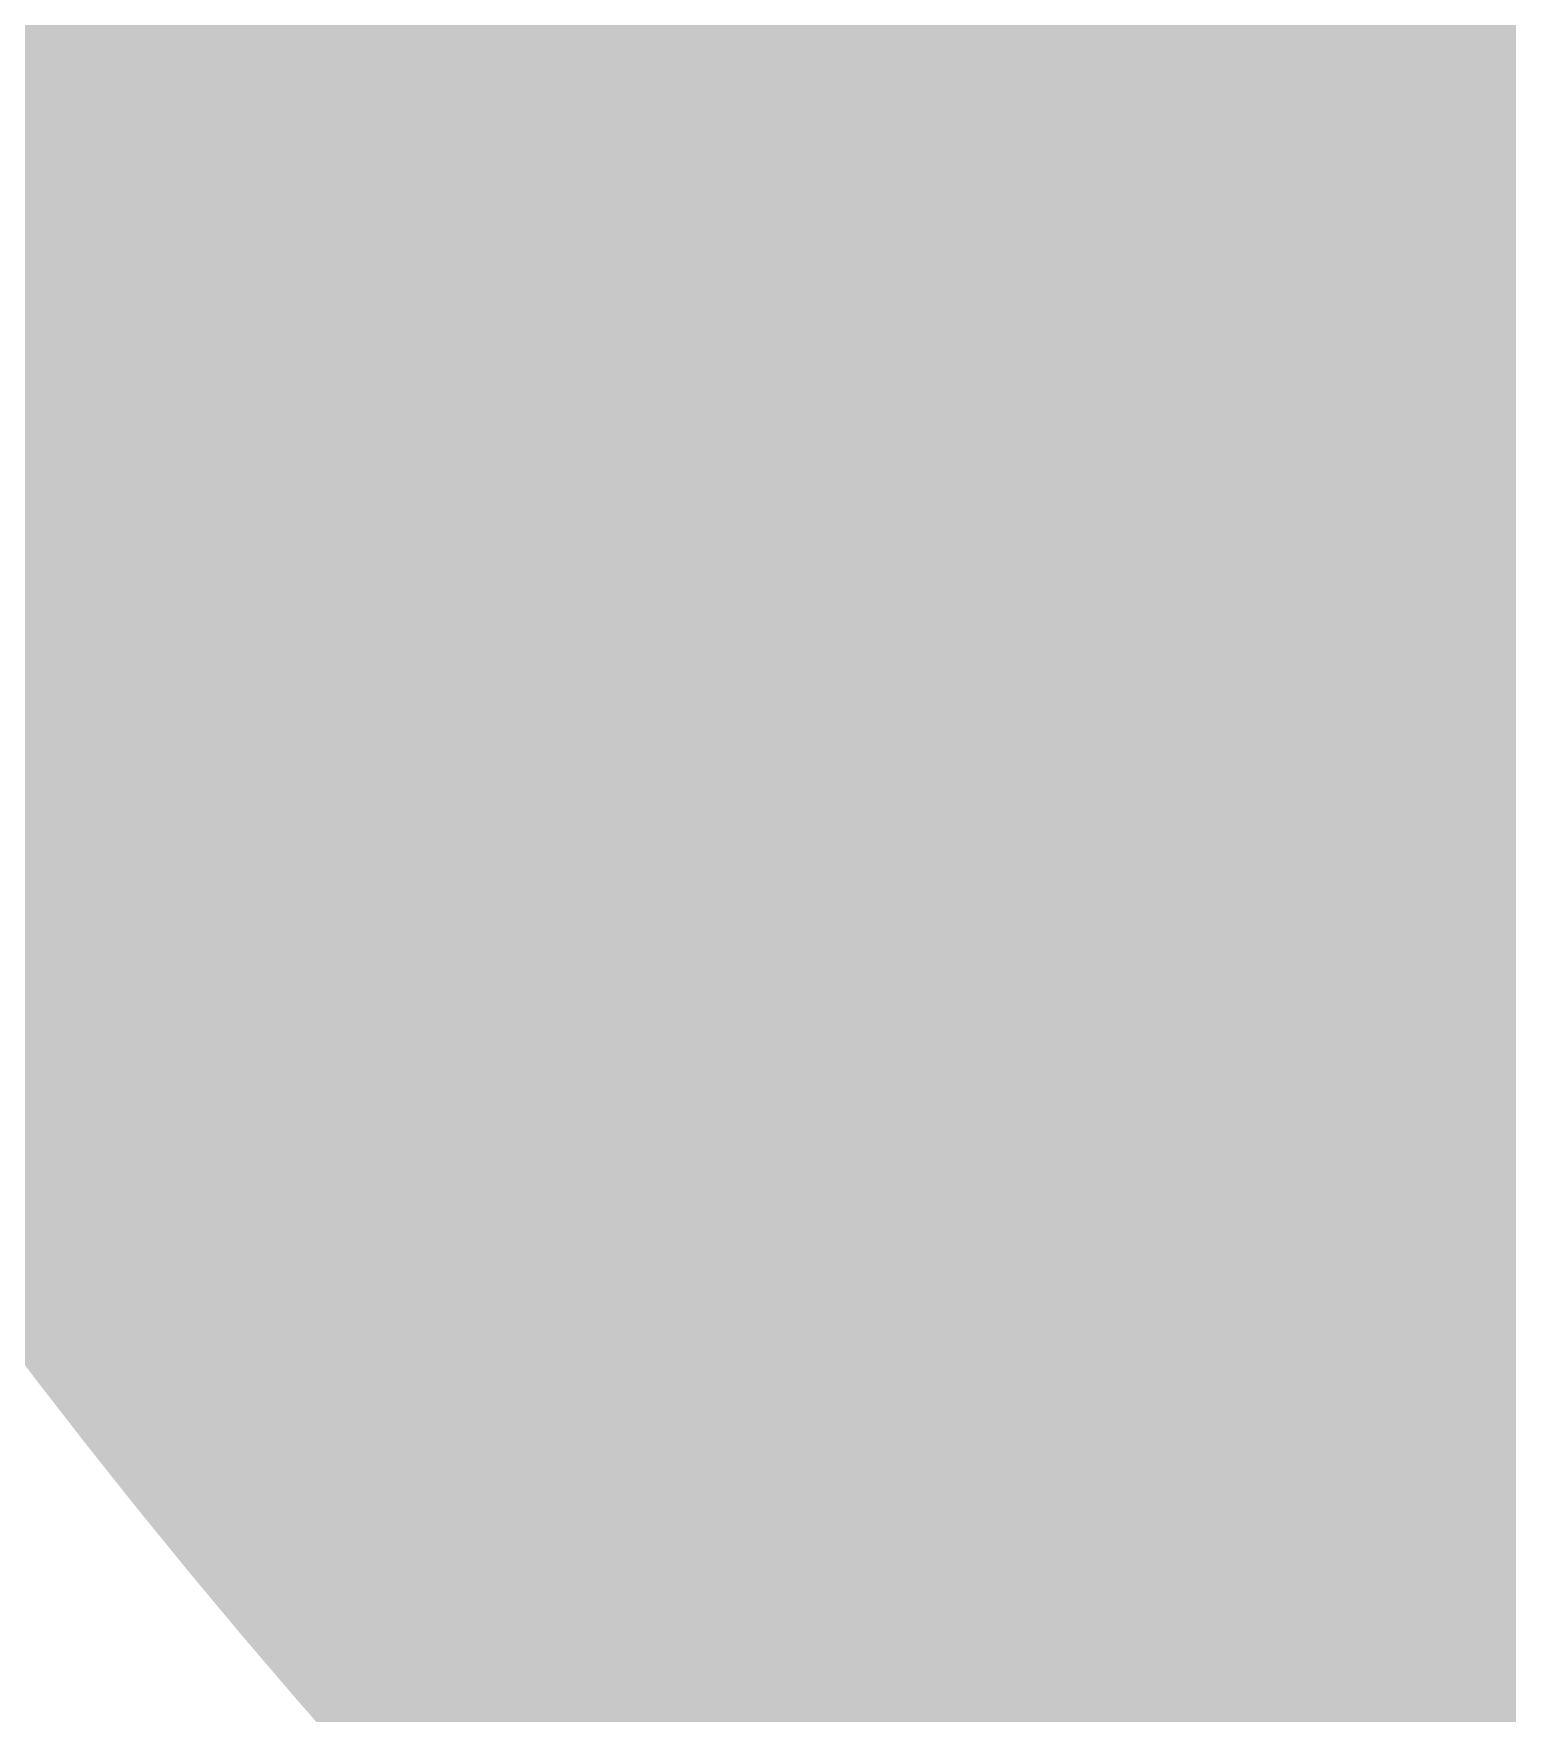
# Model space of a CAD drawing. Header units: inches. Extents: x 1.08 to 4.97, y 2.49 to 3.89.
# Drawn here: x 3.13151 to 3.13868, y 2.91857 to 2.92674 of the extents above; entities that cross this region are included whole.
import ezdxf

# ---------------------------------------------------------------- set-up
doc = ezdxf.new("R2010")
doc.units = ezdxf.units.IN
doc.header["$MEASUREMENT"] = 0
for name, color, linetype in [('Bottom', 5, 'Continuous'), ('Bottom Solder', 6, 'Continuous'), ('Multi-Layer', 9, 'Continuous'), ('Pad Holes', 156, 'Continuous'), ('Top', 1, 'Continuous'), ('Top Solder', 216, 'Continuous')]:
    doc.layers.add(name, color=color, linetype=linetype)

# ---------------------------------------------------------------- blocks, each defined once
blk = doc.blocks.new('1725698_161')
at = {"layer": 'Bottom'}
h = blk.add_hatch(color=5, dxfattribs=at)
edge = h.paths.add_edge_path()
edge.add_arc((0.0999999, 0), 0.0324803, 0, 360)
at = {"layer": 'Bottom Solder'}
h = blk.add_hatch(color=6, dxfattribs=at)
edge = h.paths.add_edge_path()
edge.add_arc((0.0999999, 0), 0.0334803, 0, 360)
at = {"layer": 'Multi-Layer'}
h = blk.add_hatch(color=9, dxfattribs=at)
edge = h.paths.add_edge_path()
edge.add_arc((0.0999999, 0), 0.0324803, 0, 360)
at = {"layer": 'Pad Holes'}
h = blk.add_hatch(color=7, dxfattribs=at)
edge = h.paths.add_edge_path()
edge.add_arc((0.0999999, 0), 0.0216535, 0, 360)
at = {"layer": 'Top'}
h = blk.add_hatch(color=1, dxfattribs=at)
edge = h.paths.add_edge_path()
edge.add_arc((0.0999999, 0), 0.0324803, 0, 360)
at = {"layer": 'Top Solder'}
h = blk.add_hatch(color=216, dxfattribs=at)
edge = h.paths.add_edge_path()
edge.add_arc((0.0999999, 0), 0.0334803, 0, 360)

msp = doc.modelspace()

# ---------------------------------------------------------------- hatches: boundary and pattern name
at = {"layer": 'Top'}
msp.add_hatch(color=1, dxfattribs=at).paths.add_polyline_path([(3.1075109, 2.9498818), (3.1095666, 2.9500448), (3.1118465, 2.9505336), (3.1143504, 2.9513484), (3.1170785, 2.952489), (3.1200307, 2.9539556), (3.123207, 2.9557481), (3.1302319, 2.9603108), (3.1381532, 2.9661771), (3.1320904, 2.9211107), (3.1293065, 2.9246772), (3.1238653, 2.9306839), (3.1212079, 2.9331242), (3.1185926, 2.935189), (3.1160195, 2.9368784), (3.1134886, 2.9381924), (3.1109998, 2.939131), (3.1085532, 2.9396941), (3.1061487, 2.9398818)])

# ---------------------------------------------------------------- block references
at = {"rotation": 90}
msp.add_blockref('1725698_161', (3.1581103, 2.8405513), dxfattribs=at)

doc.saveas('drawing.dxf')
